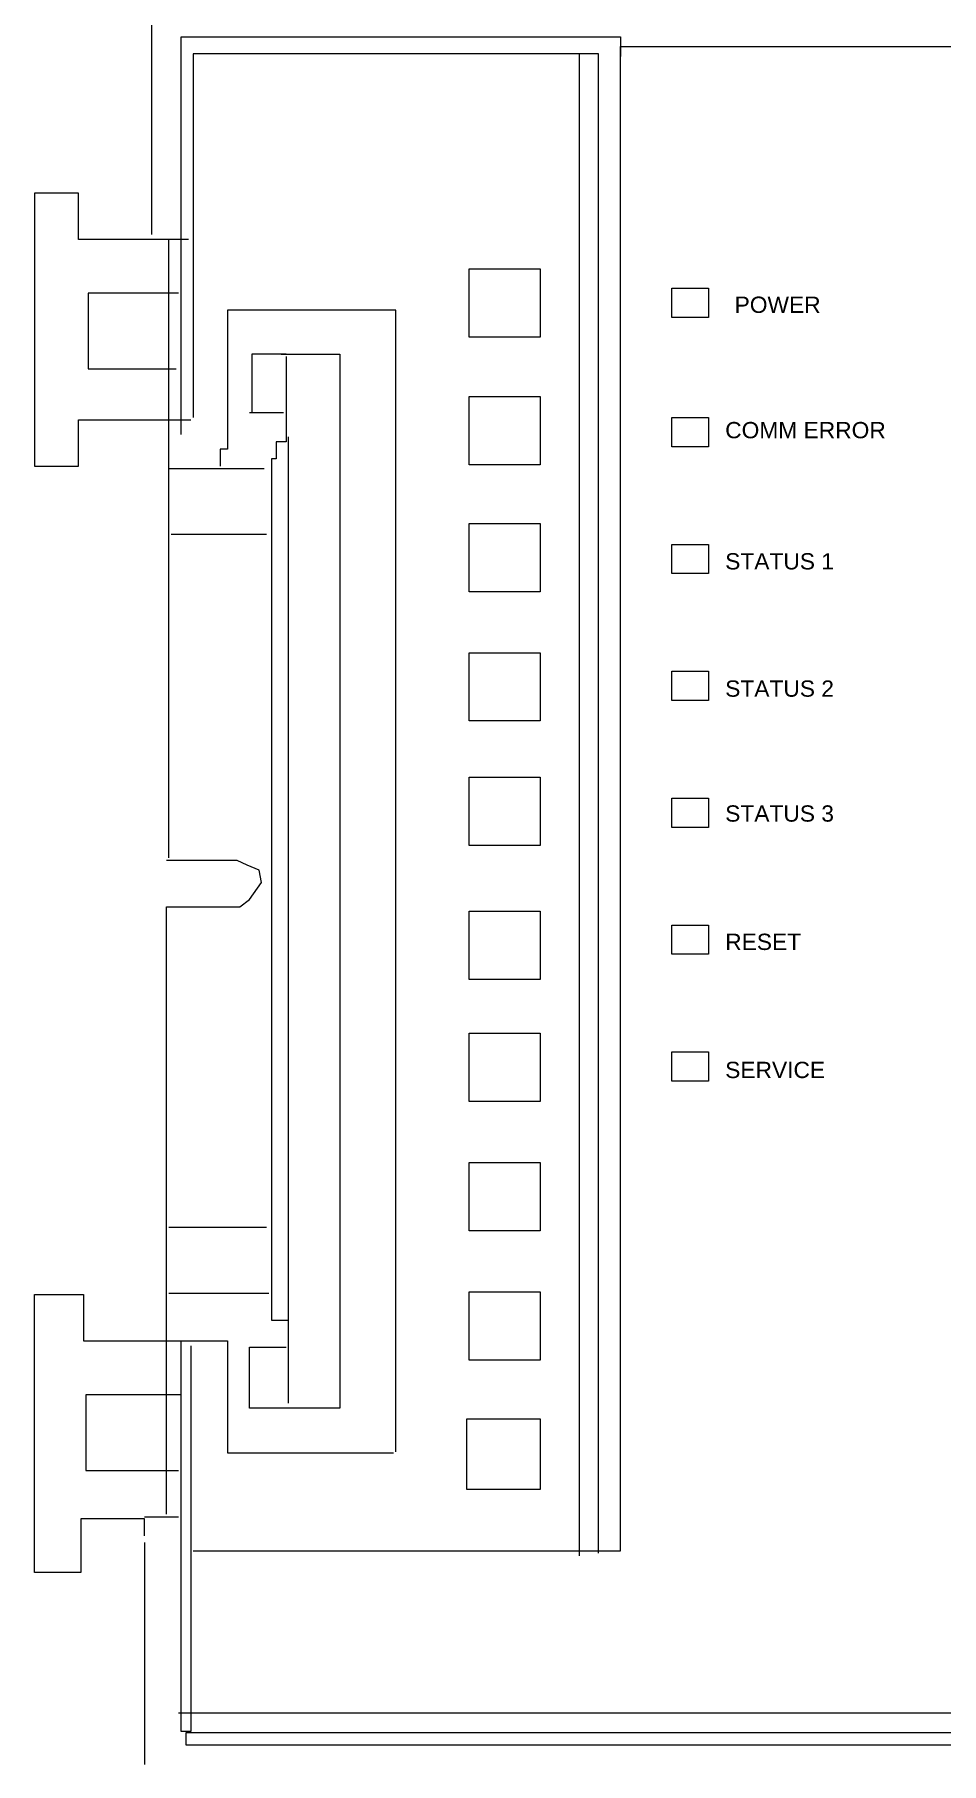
# Model space of a CAD drawing. Header units: inches. Extents: x 75782 to 87231, y -34126 to -18655.
# Drawn here: x 78393.2 to 78451.9, y -19704.3 to -19592.4 of the extents above; entities that cross this region are included whole.
import ezdxf

# ---------------------------------------------------------------- set-up
doc = ezdxf.new("R2010")
doc.units = ezdxf.units.IN
doc.header["$MEASUREMENT"] = 0
doc.layers.add('COMPONENTES', color=251, linetype='Continuous', lineweight=18)
doc.styles.add('ARIAL', font='arial.ttf')

# ---------------------------------------------------------------- blocks, each defined once
blk = doc.blocks.new('AK2-CM')
at = {"linetype": 'Continuous'}
for p, q in [((32017.75, 22583.72), (32017.75, 22612.79)), ((32017.75, 22583.72), (32017.75, 22612.79)), ((32021.55, 22557.81), (32021.55, 22609.31)), ((32021.55, 22557.81), (32021.55, 22609.31)), ((32021.55, 22609.31), (32078.47, 22609.31)), ((32021.55, 22609.31), (32078.47, 22609.31)), ((32078.47, 22609.31), (32078.47, 22606.79)), ((32078.47, 22609.31), (32078.47, 22606.79)), ((32023.13, 22607.1), (32023.13, 22560.02)), ((32023.13, 22607.1), (32023.13, 22560.02)), ((32075.62, 22607.1), (32023.13, 22607.1)), ((32075.62, 22607.1), (32023.13, 22607.1)), ((32073.09, 22607.1), (32073.09, 22412.61)), ((32073.09, 22607.1), (32073.09, 22412.61)), ((32075.62, 22412.93), (32075.62, 22607.1)), ((32075.62, 22412.93), (32075.62, 22607.1)), ((32078.47, 22413.24), (32078.47, 22608.05)), ((32078.47, 22413.24), (32078.47, 22608.05)), ((32078.47, 22608.05), (32193.27, 22608.05)), ((32078.47, 22608.05), (32193.27, 22608.05)), ((32002.57, 22589.09), (32002.57, 22553.7)), ((32008.26, 22589.09), (32002.57, 22589.09)), ((32002.57, 22589.09), (32002.57, 22553.7)), ((32008.26, 22589.09), (32002.57, 22589.09)), ((32008.26, 22583.09), (32008.26, 22589.09)), ((32008.26, 22583.09), (32008.26, 22589.09)), ((32022.5, 22583.09), (32008.26, 22583.09)), ((32022.5, 22583.09), (32008.26, 22583.09)), ((32019.97, 22502.98), (32019.97, 22583.09)), ((32019.97, 22502.98), (32019.97, 22583.09)), ((32009.53, 22576.13), (32009.53, 22566.34)), ((32021.23, 22576.13), (32009.53, 22576.13)), ((32009.53, 22576.13), (32009.53, 22566.34)), ((32021.23, 22576.13), (32009.53, 22576.13)), ((32027.56, 22573.93), (32027.56, 22555.92)), ((32049.38, 22573.93), (32027.56, 22573.93)), ((32027.56, 22573.93), (32027.56, 22555.92)), ((32049.38, 22573.93), (32027.56, 22573.93)), ((32049.38, 22426.05), (32049.38, 22573.93)), ((32049.38, 22426.05), (32049.38, 22573.93)), ((32030.72, 22568.24), (32030.72, 22560.66)), ((32035.15, 22568.24), (32030.72, 22568.24)), ((32030.72, 22568.24), (32030.72, 22560.66)), ((32035.15, 22568.24), (32030.72, 22568.24)), ((32034.51, 22568.24), (32042.1, 22568.24)), ((32034.51, 22568.24), (32042.1, 22568.24)), ((32035.15, 22567.93), (32035.15, 22556.87)), ((32035.15, 22567.93), (32035.15, 22556.87)), ((32042.1, 22568.24), (32042.1, 22431.74)), ((32042.1, 22568.24), (32042.1, 22431.74)), ((32009.53, 22566.34), (32020.91, 22566.34)), ((32009.53, 22566.34), (32020.91, 22566.34)), ((32030.4, 22560.66), (32034.83, 22560.66)), ((32030.4, 22560.66), (32034.83, 22560.66)), ((32008.26, 22559.7), (32022.81, 22559.7)), ((32008.26, 22553.7), (32008.26, 22559.7)), ((32008.26, 22559.7), (32022.81, 22559.7)), ((32008.26, 22553.7), (32008.26, 22559.7)), ((32026.61, 22555.92), (32026.61, 22553.71)), ((32027.56, 22555.92), (32026.61, 22555.92)), ((32026.61, 22555.92), (32026.61, 22553.71)), ((32027.56, 22555.92), (32026.61, 22555.92)), ((32033.88, 22556.87), (32033.88, 22554.66)), ((32035.15, 22556.87), (32033.88, 22556.87)), ((32033.88, 22556.87), (32033.88, 22554.66)), ((32035.15, 22556.87), (32033.88, 22556.87)), ((32035.46, 22432.37), (32035.46, 22557.5)), ((32035.46, 22432.37), (32035.46, 22557.5)), ((32002.57, 22553.7), (32008.26, 22553.7)), ((32002.57, 22553.7), (32008.26, 22553.7)), ((32032.3, 22553.39), (32019.97, 22553.39)), ((32032.3, 22553.39), (32019.97, 22553.39)), ((32033.25, 22554.66), (32033.25, 22446.27)), ((32033.25, 22554.66), (32033.25, 22446.27)), ((32033.88, 22554.66), (32033.25, 22554.66)), ((32033.88, 22554.66), (32033.25, 22554.66)), ((32032.62, 22544.86), (32020.28, 22544.86)), ((32032.62, 22544.86), (32020.28, 22544.86)), ((32028.82, 22502.67), (32019.65, 22502.67)), ((32028.82, 22502.67), (32019.65, 22502.67)), ((32030.09, 22502.04), (32028.82, 22502.67)), ((32030.09, 22502.04), (32028.82, 22502.67)), ((32031.67, 22501.4), (32030.09, 22502.04)), ((32031.67, 22501.4), (32030.09, 22502.04)), ((32030.4, 22497.61), (32031.98, 22499.82)), ((32030.4, 22497.61), (32031.98, 22499.82)), ((32031.98, 22499.82), (32031.67, 22501.4)), ((32031.98, 22499.82), (32031.67, 22501.4)), ((32029.14, 22496.66), (32030.4, 22497.61)), ((32029.14, 22496.66), (32030.4, 22497.61)), ((32019.65, 22417.98), (32019.65, 22496.66)), ((32019.65, 22417.98), (32019.65, 22496.66)), ((32019.65, 22496.66), (32029.14, 22496.66)), ((32019.65, 22496.66), (32029.14, 22496.66)), ((32032.62, 22455.12), (32019.97, 22455.12)), ((32032.62, 22455.12), (32019.97, 22455.12)), ((32002.57, 22410.44), (32002.57, 22446.46)), ((32002.57, 22410.44), (32002.57, 22446.46)), ((32002.57, 22446.46), (32008.9, 22446.46)), ((32002.57, 22446.46), (32008.9, 22446.46)), ((32008.9, 22446.46), (32008.9, 22440.46)), ((32008.9, 22446.46), (32008.9, 22440.46)), ((32032.93, 22446.59), (32019.97, 22446.59)), ((32032.93, 22446.59), (32019.97, 22446.59)), ((32033.25, 22446.27), (32033.25, 22445.32)), ((32033.25, 22446.27), (32033.25, 22445.32)), ((32033.25, 22445.32), (32033.25, 22443.11)), ((32033.25, 22445.32), (32033.25, 22443.11)), ((32033.25, 22443.11), (32035.46, 22443.11)), ((32033.25, 22443.11), (32035.46, 22443.11)), ((32008.9, 22440.46), (32027.56, 22440.46)), ((32008.9, 22440.46), (32027.56, 22440.46)), ((32021.55, 22389.86), (32021.55, 22440.42)), ((32021.55, 22389.86), (32021.55, 22440.42)), ((32022.81, 22439.79), (32022.81, 22389.86)), ((32022.81, 22439.79), (32022.81, 22389.86)), ((32027.56, 22440.46), (32027.56, 22425.92)), ((32027.56, 22440.46), (32027.56, 22425.92)), ((32030.4, 22439.64), (32035.15, 22439.64)), ((32030.4, 22431.74), (32030.4, 22439.64)), ((32030.4, 22439.64), (32035.15, 22439.64)), ((32030.4, 22431.74), (32030.4, 22439.64)), ((32009.21, 22433.47), (32009.21, 22423.67)), ((32021.55, 22433.47), (32009.21, 22433.47)), ((32009.21, 22433.47), (32009.21, 22423.67)), ((32021.55, 22433.47), (32009.21, 22433.47)), ((32042.1, 22431.74), (32030.4, 22431.74)), ((32042.1, 22431.74), (32030.4, 22431.74)), ((32027.56, 22425.92), (32049.06, 22425.92)), ((32027.56, 22425.92), (32049.06, 22425.92)), ((32009.21, 22423.67), (32021.23, 22423.67)), ((32009.21, 22423.67), (32021.23, 22423.67)), ((32008.58, 22417.39), (32008.58, 22410.44)), ((32008.58, 22417.39), (32008.58, 22410.44)), ((32016.8, 22417.39), (32008.58, 22417.39)), ((32016.8, 22417.39), (32008.58, 22417.39)), ((32016.8, 22417.67), (32021.23, 22417.67)), ((32016.8, 22417.67), (32021.23, 22417.67)), ((32016.8, 22415.18), (32016.8, 22417.39)), ((32016.8, 22415.18), (32016.8, 22417.39)), ((32016.8, 22414.33), (32016.8, 22385.58)), ((32016.8, 22414.33), (32016.8, 22385.58)), ((32023.13, 22413.24), (32078.47, 22413.24)), ((32023.13, 22413.24), (32078.47, 22413.24)), ((32008.58, 22410.44), (32002.57, 22410.44)), ((32008.58, 22410.44), (32002.57, 22410.44)), ((32251.84, 22392.24), (32021.23, 22392.24)), ((32251.84, 22392.24), (32021.23, 22392.24)), ((32022.81, 22389.86), (32021.55, 22389.86)), ((32022.81, 22389.86), (32021.55, 22389.86)), ((32249.87, 22389.69), (32022.18, 22389.69)), ((32249.87, 22389.69), (32022.18, 22389.69)), ((32022.18, 22389.69), (32022.18, 22388.11)), ((32022.18, 22389.69), (32022.18, 22388.11)), ((32022.18, 22388.11), (32249.87, 22388.11)), ((32022.18, 22388.11), (32249.87, 22388.11))]:
    blk.add_line(p, q, dxfattribs=at)
for points in [[(32058.86, 22579.28), (32068.03, 22579.28), (32068.03, 22570.43), (32058.86, 22570.43)], [(32058.86, 22579.28), (32068.03, 22579.28), (32068.03, 22570.43), (32058.86, 22570.43)], [(32085.11, 22576.77), (32089.85, 22576.77), (32089.85, 22572.97), (32085.11, 22572.97)], [(32085.11, 22576.77), (32089.85, 22576.77), (32089.85, 22572.97), (32085.11, 22572.97)], [(32058.86, 22562.74), (32068.03, 22562.74), (32068.03, 22553.9), (32058.86, 22553.9)], [(32058.86, 22562.74), (32068.03, 22562.74), (32068.03, 22553.9), (32058.86, 22553.9)], [(32085.11, 22560.02), (32089.85, 22560.02), (32089.85, 22556.23), (32085.11, 22556.23)], [(32085.11, 22560.02), (32089.85, 22560.02), (32089.85, 22556.23), (32085.11, 22556.23)], [(32058.86, 22546.31), (32068.03, 22546.31), (32068.03, 22537.46), (32058.86, 22537.46)], [(32058.86, 22546.31), (32068.03, 22546.31), (32068.03, 22537.46), (32058.86, 22537.46)], [(32085.11, 22543.59), (32089.85, 22543.59), (32089.85, 22539.8), (32085.11, 22539.8)], [(32085.11, 22543.59), (32089.85, 22543.59), (32089.85, 22539.8), (32085.11, 22539.8)], [(32058.86, 22529.56), (32068.03, 22529.56), (32068.03, 22520.72), (32058.86, 22520.72)], [(32058.86, 22529.56), (32068.03, 22529.56), (32068.03, 22520.72), (32058.86, 22520.72)], [(32085.11, 22527.16), (32089.85, 22527.16), (32089.85, 22523.36), (32085.11, 22523.36)], [(32085.11, 22527.16), (32089.85, 22527.16), (32089.85, 22523.36), (32085.11, 22523.36)], [(32058.86, 22513.45), (32068.03, 22513.45), (32068.03, 22504.6), (32058.86, 22504.6)], [(32058.86, 22513.45), (32068.03, 22513.45), (32068.03, 22504.6), (32058.86, 22504.6)], [(32085.11, 22510.72), (32089.85, 22510.72), (32089.85, 22506.93), (32085.11, 22506.93)], [(32085.11, 22510.72), (32089.85, 22510.72), (32089.85, 22506.93), (32085.11, 22506.93)], [(32058.86, 22496.07), (32068.03, 22496.07), (32068.03, 22487.22), (32058.86, 22487.22)], [(32058.86, 22496.07), (32068.03, 22496.07), (32068.03, 22487.22), (32058.86, 22487.22)], [(32085.11, 22494.29), (32089.85, 22494.29), (32089.85, 22490.5), (32085.11, 22490.5)], [(32085.11, 22494.29), (32089.85, 22494.29), (32089.85, 22490.5), (32085.11, 22490.5)], [(32058.86, 22480.27), (32068.03, 22480.27), (32068.03, 22471.42), (32058.86, 22471.42)], [(32058.86, 22480.27), (32068.03, 22480.27), (32068.03, 22471.42), (32058.86, 22471.42)], [(32085.11, 22477.86), (32089.85, 22477.86), (32089.85, 22474.07), (32085.11, 22474.07)], [(32085.11, 22477.86), (32089.85, 22477.86), (32089.85, 22474.07), (32085.11, 22474.07)], [(32058.86, 22463.52), (32068.03, 22463.52), (32068.03, 22454.67), (32058.86, 22454.67)], [(32058.86, 22463.52), (32068.03, 22463.52), (32068.03, 22454.67), (32058.86, 22454.67)], [(32058.86, 22446.77), (32068.03, 22446.77), (32068.03, 22437.93), (32058.86, 22437.93)], [(32058.86, 22446.77), (32068.03, 22446.77), (32068.03, 22437.93), (32058.86, 22437.93)], [(32058.55, 22430.34), (32068.03, 22430.34), (32068.03, 22421.18), (32058.55, 22421.18)], [(32058.55, 22430.34), (32068.03, 22430.34), (32068.03, 22421.18), (32058.55, 22421.18)]]:
    blk.add_lwpolyline(points, close=True, dxfattribs=at)
at = {"linetype": 'Continuous', "char_height": 2.11, "width": 97.3769, "attachment_point": 1, "style": 'ARIAL'}
for s, insert in [('POWER', (32093.23, 22575.68)), ('POWER', (32093.23, 22575.68)), ('COMM ERROR', (32092.01, 22559.44)), ('COMM ERROR', (32092.01, 22559.44)), ('STATUS 1', (32092.01, 22542.45)), ('STATUS 1', (32092.01, 22542.45)), ('STATUS 2', (32092.01, 22525.97)), ('STATUS 2', (32092.01, 22525.97)), ('STATUS 3', (32092.01, 22509.79)), ('STATUS 3', (32092.01, 22509.79)), ('RESET', (32092.01, 22493.17)), ('RESET', (32092.01, 22493.17)), ('SERVICE', (32092.01, 22476.58)), ('SERVICE', (32092.01, 22476.58))]:
    blk.add_mtext(s, dxfattribs=dict(at, insert=insert))

msp = doc.modelspace()

# ---------------------------------------------------------------- block references
at = {"layer": 'COMPONENTES', "xscale": 0.5, "yscale": 0.5, "zscale": 0.5}
msp.add_blockref('AK2-CM', (62391.91, -30897.2), dxfattribs=at)

doc.saveas('drawing.dxf')
